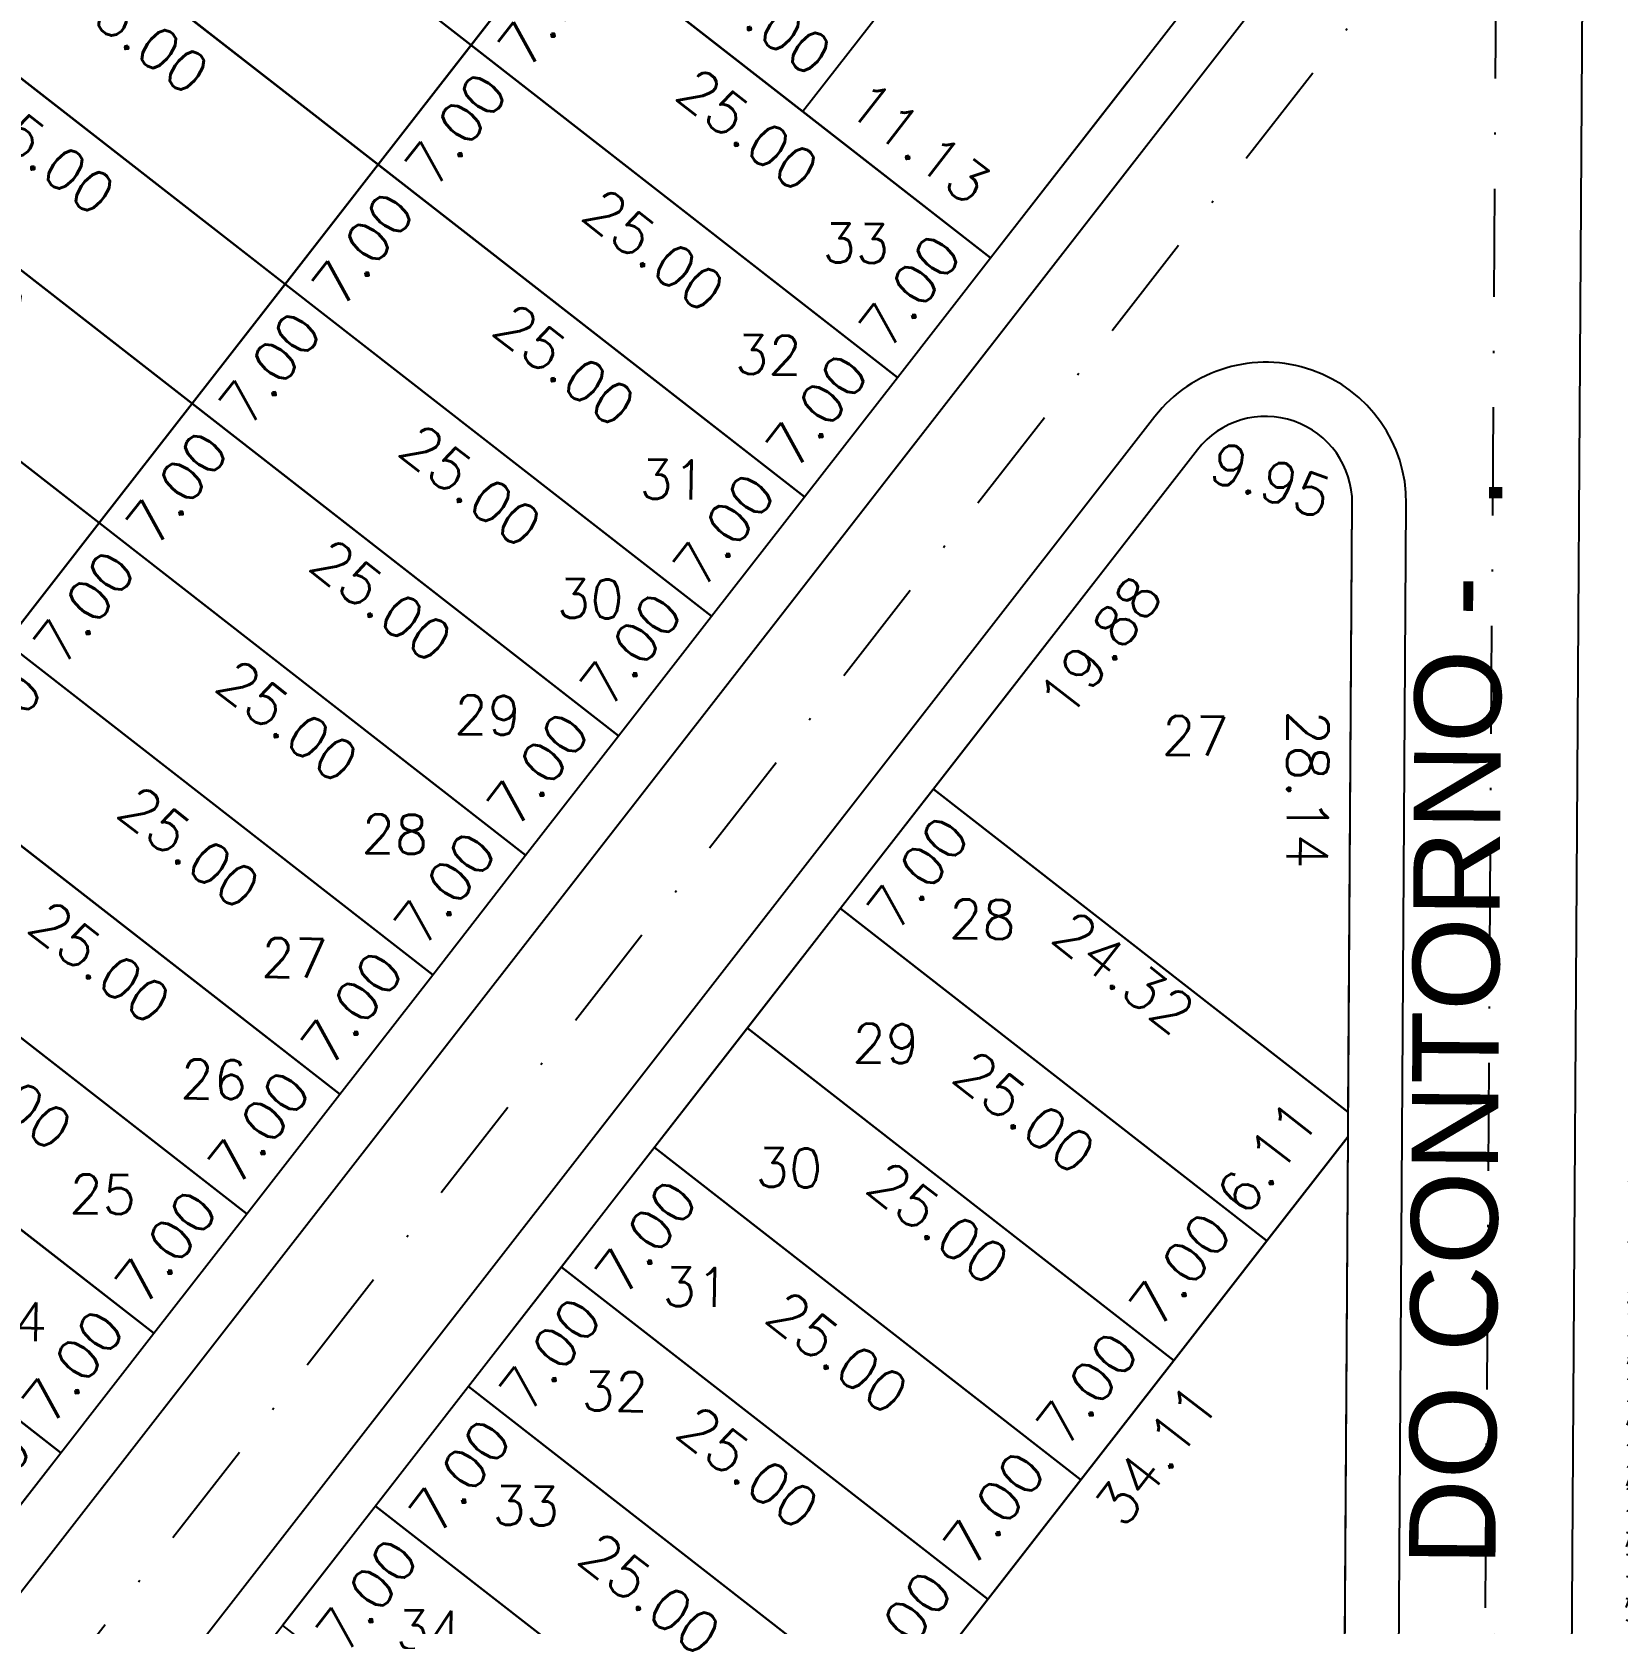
# Model space of a CAD drawing. Header units: millimetres. Extents: x -4430026 to 4783824, y 584 to 9593110.
# Drawn here: x 2861.1 to 2934.5, y 1023.1 to 1096.7 of the extents above; entities that cross this region are included whole.
import ezdxf
from ezdxf.enums import TextEntityAlignment as Align

# ---------------------------------------------------------------- set-up
doc = ezdxf.new("R2010")
doc.units = ezdxf.units.MM
doc.linetypes.add('CONTINUO', pattern=[0])
doc.linetypes.add('DASHDOT', pattern=[1, 0.5, -0.25, 0, -0.25])
for name, color, linetype in [('Calçada', 1, 'Continuous'), ('Cota', 8, 'Continuous'), ('EIXO DAS VIAS', 252, 'DASHDOT'), ('Lotes', 2, 'Continuous'), ('Nomes de Ruas', 3, 'Continuous'), ('Numero de lotes', 5, 'Continuous'), ('Área Verde Geral', 98, 'Continuous')]:
    doc.layers.add(name, color=color, linetype=linetype)
doc.styles.add('arcad1', font='romans.shx')
doc.styles.add('ARIAL', font='arial.ttf', dxfattribs={"height": 0.25})
doc.styles.add('ROMANS', font='romans.shx')
doc.dimstyles.new('BOLA100', dxfattribs={"dimscale": 0, "dimtxt": 1.9, "dimasz": 0.18, "dimexe": 0.18, "dimexo": 0.063, "dimgap": 0, "dimtad": 1, "dimzin": 4, "dimdsep": 46, "dimtxsty": 'ROMANS', "dimcen": 0.09, "dimse1": 1, "dimse2": 1, "dimsd1": 1, "dimsd2": 1, "dimclrt": 256, "dimaunit": 1, "dimadec": 4, "dimazin": 0, "dimtfac": 1.2, "dimtix": 1, "dimtmove": 2, "dimatfit": 3, "dimfxl": 1, "dimtvp": 2, "dimtolj": 1, "dimtzin": 4, "dimarcsym": 0})

# ---------------------------------------------------------------- blocks, each defined once
blk = doc.blocks.new('*D695')
at = {"layer": 'DEFPOINTS', "color": 0}
for p in [(2859.958, 1068.464), (2862.165, 1066.745), (2855.658, 1062.941)]:
    blk.add_point(p, dxfattribs=at)
at = {"layer": 'Cota', "insert": (2859.266, 1064.567), "char_height": 1.9, "attachment_point": 5, "rotation": 52.09358, "style": 'ROMANS'}
blk.add_mtext('\\A1;7.00', dxfattribs=at)
blk = doc.blocks.new('*D696')
at = {"layer": 'DEFPOINTS', "color": 0}
for p in [(2864.259, 1073.987), (2866.466, 1072.268), (2859.958, 1068.464)]:
    blk.add_point(p, dxfattribs=at)
at = {"layer": 'Cota', "insert": (2863.566, 1070.09), "char_height": 1.9, "attachment_point": 5, "rotation": 52.09358, "style": 'ROMANS'}
blk.add_mtext('\\A1;7.00', dxfattribs=at)
blk = doc.blocks.new('*D697')
at = {"layer": 'DEFPOINTS', "color": 0}
for p in [(2868.559, 1079.51), (2870.767, 1077.791), (2864.259, 1073.987)]:
    blk.add_point(p, dxfattribs=at)
at = {"layer": 'Cota', "insert": (2867.867, 1075.614), "char_height": 1.9, "attachment_point": 5, "rotation": 52.09358, "style": 'ROMANS'}
blk.add_mtext('\\A1;7.00', dxfattribs=at)
blk = doc.blocks.new('*D698')
at = {"layer": 'DEFPOINTS', "color": 0}
for p in [(2872.86, 1085.033), (2875.067, 1083.315), (2868.559, 1079.51)]:
    blk.add_point(p, dxfattribs=at)
at = {"layer": 'Cota', "insert": (2872.167, 1081.137), "char_height": 1.9, "attachment_point": 5, "rotation": 52.09358, "style": 'ROMANS'}
blk.add_mtext('\\A1;7.00', dxfattribs=at)
blk = doc.blocks.new('*D699')
at = {"layer": 'DEFPOINTS', "color": 0}
for p in [(2877.161, 1090.556), (2879.368, 1088.838), (2872.86, 1085.033)]:
    blk.add_point(p, dxfattribs=at)
at = {"layer": 'Cota', "insert": (2876.468, 1086.66), "char_height": 1.9, "attachment_point": 5, "rotation": 52.09358, "style": 'ROMANS'}
blk.add_mtext('\\A1;7.00', dxfattribs=at)
blk = doc.blocks.new('*D700')
at = {"layer": 'DEFPOINTS', "color": 0}
for p in [(2881.461, 1096.079), (2883.669, 1094.361), (2877.161, 1090.556)]:
    blk.add_point(p, dxfattribs=at)
at = {"layer": 'Cota', "insert": (2880.769, 1092.183), "char_height": 1.9, "attachment_point": 5, "rotation": 52.09358, "style": 'ROMANS'}
blk.add_mtext('\\A1;7.00', dxfattribs=at)
blk = doc.blocks.new('*D701')
at = {"layer": 'DEFPOINTS', "color": 0}
for p in [(2885.762, 1101.603), (2887.969, 1099.884), (2881.461, 1096.079)]:
    blk.add_point(p, dxfattribs=at)
at = {"layer": 'Cota', "insert": (2885.069, 1097.706), "char_height": 1.9, "attachment_point": 5, "rotation": 52.09358, "style": 'ROMANS'}
blk.add_mtext('\\A1;7.00', dxfattribs=at)
blk = doc.blocks.new('*D719')
at = {"layer": 'DEFPOINTS', "color": 0}
for p in [(2861.651, 1031.659), (2862.481, 1031.012), (2858.18, 1025.489)]:
    blk.add_point(p, dxfattribs=at)
at = {"layer": 'Cota', "insert": (2858.751, 1029.481), "char_height": 1.9, "attachment_point": 5, "rotation": 52.09358, "style": 'ROMANS'}
blk.add_mtext('\\A1;7.00', dxfattribs=at)
blk = doc.blocks.new('*D720')
at = {"layer": 'DEFPOINTS', "color": 0}
for p in [(2865.951, 1037.182), (2866.782, 1036.535), (2862.481, 1031.012)]:
    blk.add_point(p, dxfattribs=at)
at = {"layer": 'Cota', "insert": (2863.052, 1035.004), "char_height": 1.9, "attachment_point": 5, "rotation": 52.09358, "style": 'ROMANS'}
blk.add_mtext('\\A1;7.00', dxfattribs=at)
blk = doc.blocks.new('*D721')
at = {"layer": 'DEFPOINTS', "color": 0}
for p in [(2870.252, 1042.705), (2871.082, 1042.058), (2866.782, 1036.535)]:
    blk.add_point(p, dxfattribs=at)
at = {"layer": 'Cota', "insert": (2867.352, 1040.527), "char_height": 1.9, "attachment_point": 5, "rotation": 52.09358, "style": 'ROMANS'}
blk.add_mtext('\\A1;7.00', dxfattribs=at)
blk = doc.blocks.new('*D722')
at = {"layer": 'DEFPOINTS', "color": 0}
for p in [(2874.553, 1048.228), (2875.383, 1047.581), (2871.082, 1042.058)]:
    blk.add_point(p, dxfattribs=at)
at = {"layer": 'Cota', "insert": (2871.653, 1046.05), "char_height": 1.9, "attachment_point": 5, "rotation": 52.09358, "style": 'ROMANS'}
blk.add_mtext('\\A1;7.00', dxfattribs=at)
blk = doc.blocks.new('*D723')
at = {"layer": 'DEFPOINTS', "color": 0}
for p in [(2878.853, 1053.751), (2879.684, 1053.105), (2875.383, 1047.581)]:
    blk.add_point(p, dxfattribs=at)
at = {"layer": 'Cota', "insert": (2875.953, 1051.573), "char_height": 1.9, "attachment_point": 5, "rotation": 52.09358, "style": 'ROMANS'}
blk.add_mtext('\\A1;7.00', dxfattribs=at)
blk = doc.blocks.new('*D724')
at = {"layer": 'DEFPOINTS', "color": 0}
for p in [(2883.154, 1059.274), (2883.984, 1058.628), (2879.684, 1053.105)]:
    blk.add_point(p, dxfattribs=at)
at = {"layer": 'Cota', "insert": (2880.254, 1057.096), "char_height": 1.9, "attachment_point": 5, "rotation": 52.09358, "style": 'ROMANS'}
blk.add_mtext('\\A1;7.00', dxfattribs=at)
blk = doc.blocks.new('*D725')
at = {"layer": 'DEFPOINTS', "color": 0}
for p in [(2887.455, 1064.797), (2888.285, 1064.151), (2883.984, 1058.628)]:
    blk.add_point(p, dxfattribs=at)
at = {"layer": 'Cota', "insert": (2884.555, 1062.619), "char_height": 1.9, "attachment_point": 5, "rotation": 52.09358, "style": 'ROMANS'}
blk.add_mtext('\\A1;7.00', dxfattribs=at)
blk = doc.blocks.new('*D726')
at = {"layer": 'DEFPOINTS', "color": 0}
for p in [(2891.755, 1070.32), (2892.585, 1069.674), (2888.285, 1064.151)]:
    blk.add_point(p, dxfattribs=at)
at = {"layer": 'Cota', "insert": (2888.855, 1068.142), "char_height": 1.9, "attachment_point": 5, "rotation": 52.09358, "style": 'ROMANS'}
blk.add_mtext('\\A1;7.00', dxfattribs=at)
blk = doc.blocks.new('*D727')
at = {"layer": 'DEFPOINTS', "color": 0}
for p in [(2896.056, 1075.843), (2896.886, 1075.197), (2892.585, 1069.674)]:
    blk.add_point(p, dxfattribs=at)
at = {"layer": 'Cota', "insert": (2893.156, 1073.666), "char_height": 1.9, "attachment_point": 5, "rotation": 52.09358, "style": 'ROMANS'}
blk.add_mtext('\\A1;7.00', dxfattribs=at)
blk = doc.blocks.new('*D728')
at = {"layer": 'DEFPOINTS', "color": 0}
for p in [(2900.356, 1081.367), (2901.187, 1080.72), (2896.886, 1075.197)]:
    blk.add_point(p, dxfattribs=at)
at = {"layer": 'Cota', "insert": (2897.457, 1079.189), "char_height": 1.9, "attachment_point": 5, "rotation": 52.09358, "style": 'ROMANS'}
blk.add_mtext('\\A1;7.00', dxfattribs=at)
blk = doc.blocks.new('*D729')
at = {"layer": 'DEFPOINTS', "color": 0}
for p in [(2904.657, 1086.89), (2905.487, 1086.243), (2901.187, 1080.72)]:
    blk.add_point(p, dxfattribs=at)
at = {"layer": 'Cota', "insert": (2901.757, 1084.712), "char_height": 1.9, "attachment_point": 5, "rotation": 52.09358, "style": 'ROMANS'}
blk.add_mtext('\\A1;7.00', dxfattribs=at)
blk = doc.blocks.new('*D4740')
at = {"layer": 'DEFPOINTS', "color": 0}
for p in [(2885.762, 1101.603), (2905.487, 1086.243), (2903.539, 1083.741)]:
    blk.add_point(p, dxfattribs=at)
at = {"layer": 'Cota', "insert": (2894.26, 1092.171), "char_height": 1.9, "attachment_point": 5, "rotation": 322.09358, "style": 'ROMANS'}
blk.add_mtext('\\A1;25.00', dxfattribs=at)
blk = doc.blocks.new('*D4747')
at = {"layer": 'DEFPOINTS', "color": 0}
for p in [(2861.736, 1111.439), (2881.461, 1096.079), (2879.474, 1093.527)]:
    blk.add_point(p, dxfattribs=at)
at = {"layer": 'Cota', "insert": (2870.195, 1101.956), "char_height": 1.9, "attachment_point": 5, "rotation": 322.09358, "style": 'ROMANS'}
blk.add_mtext('\\A1;25.00', dxfattribs=at)
blk = doc.blocks.new('*D4748')
at = {"layer": 'DEFPOINTS', "color": 0}
for p in [(2881.461, 1096.079), (2901.187, 1080.72), (2899.199, 1078.167)]:
    blk.add_point(p, dxfattribs=at)
at = {"layer": 'Cota', "insert": (2889.92, 1086.597), "char_height": 1.9, "attachment_point": 5, "rotation": 322.09358, "style": 'ROMANS'}
blk.add_mtext('\\A1;25.00', dxfattribs=at)
blk = doc.blocks.new('*D4755')
at = {"layer": 'DEFPOINTS', "color": 0}
for p in [(2857.435, 1105.916), (2877.161, 1090.556), (2875.34, 1088.218)]:
    blk.add_point(p, dxfattribs=at)
at = {"layer": 'Cota', "insert": (2866.061, 1096.647), "char_height": 1.9, "attachment_point": 5, "rotation": 322.09358, "style": 'ROMANS'}
blk.add_mtext('\\A1;25.00', dxfattribs=at)
blk = doc.blocks.new('*D4756')
at = {"layer": 'DEFPOINTS', "color": 0}
for p in [(2877.161, 1090.556), (2896.886, 1075.197), (2895.065, 1072.859)]:
    blk.add_point(p, dxfattribs=at)
at = {"layer": 'Cota', "insert": (2885.786, 1081.288), "char_height": 1.9, "attachment_point": 5, "rotation": 322.09358, "style": 'ROMANS'}
blk.add_mtext('\\A1;25.00', dxfattribs=at)
blk = doc.blocks.new('*D4763')
at = {"layer": 'DEFPOINTS', "color": 0}
for p in [(2853.135, 1100.393), (2872.86, 1085.033), (2871, 1082.644)]:
    blk.add_point(p, dxfattribs=at)
at = {"layer": 'Cota', "insert": (2861.721, 1091.073), "char_height": 1.9, "attachment_point": 5, "rotation": 322.09358, "style": 'ROMANS'}
blk.add_mtext('\\A1;25.00', dxfattribs=at)
blk = doc.blocks.new('*D4764')
at = {"layer": 'DEFPOINTS', "color": 0}
for p in [(2872.86, 1085.033), (2892.585, 1069.674), (2890.725, 1067.285)]:
    blk.add_point(p, dxfattribs=at)
at = {"layer": 'Cota', "insert": (2881.446, 1075.714), "char_height": 1.9, "attachment_point": 5, "rotation": 322.09358, "style": 'ROMANS'}
blk.add_mtext('\\A1;25.00', dxfattribs=at)
blk = doc.blocks.new('*D4771')
at = {"layer": 'DEFPOINTS', "color": 0}
for p in [(2848.834, 1094.869), (2868.559, 1079.51), (2866.866, 1077.336)]:
    blk.add_point(p, dxfattribs=at)
at = {"layer": 'Cota', "insert": (2857.587, 1085.765), "char_height": 1.9, "attachment_point": 5, "rotation": 322.09358, "style": 'ROMANS'}
blk.add_mtext('\\A1;25.00', dxfattribs=at)
blk = doc.blocks.new('*D4772')
at = {"layer": 'DEFPOINTS', "color": 0}
for p in [(2868.559, 1079.51), (2888.285, 1064.151), (2886.591, 1061.976)]:
    blk.add_point(p, dxfattribs=at)
at = {"layer": 'Cota', "insert": (2877.312, 1070.405), "char_height": 1.9, "attachment_point": 5, "rotation": 322.09358, "style": 'ROMANS'}
blk.add_mtext('\\A1;25.00', dxfattribs=at)
blk = doc.blocks.new('*D4779')
at = {"layer": 'DEFPOINTS', "color": 0}
for p in [(2844.533, 1089.346), (2864.259, 1073.987), (2862.526, 1071.761)]:
    blk.add_point(p, dxfattribs=at)
at = {"layer": 'Cota', "insert": (2853.247, 1080.191), "char_height": 1.9, "attachment_point": 5, "rotation": 322.09358, "style": 'ROMANS'}
blk.add_mtext('\\A1;25.00', dxfattribs=at)
blk = doc.blocks.new('*D4780')
at = {"layer": 'DEFPOINTS', "color": 0}
for p in [(2864.259, 1073.987), (2883.984, 1058.628), (2882.251, 1056.402)]:
    blk.add_point(p, dxfattribs=at)
at = {"layer": 'Cota', "insert": (2872.972, 1064.831), "char_height": 1.9, "attachment_point": 5, "rotation": 322.09358, "style": 'ROMANS'}
blk.add_mtext('\\A1;25.00', dxfattribs=at)
blk = doc.blocks.new('*D4788')
at = {"layer": 'DEFPOINTS', "color": 0}
for p in [(2859.958, 1068.464), (2879.684, 1053.105), (2877.704, 1050.563)]:
    blk.add_point(p, dxfattribs=at)
at = {"layer": 'Cota', "insert": (2868.425, 1058.992), "char_height": 1.9, "attachment_point": 5, "rotation": 322.09358, "style": 'ROMANS'}
blk.add_mtext('\\A1;25.00', dxfattribs=at)
blk = doc.blocks.new('*D4789')
at = {"layer": 'DEFPOINTS', "color": 0}
for p in [(2888.189, 1042.867), (2909.666, 1029.758), (2907.687, 1027.216)]:
    blk.add_point(p, dxfattribs=at)
at = {"layer": 'Cota', "insert": (2898.408, 1035.646), "char_height": 1.9, "attachment_point": 5, "rotation": 322.09358, "style": 'ROMANS'}
blk.add_mtext('\\A1;25.00', dxfattribs=at)
blk = doc.blocks.new('*D4797')
at = {"layer": 'DEFPOINTS', "color": 0}
for p in [(2855.658, 1062.941), (2875.383, 1047.581), (2873.571, 1045.254)]:
    blk.add_point(p, dxfattribs=at)
at = {"layer": 'Cota', "insert": (2864.292, 1053.683), "char_height": 1.9, "attachment_point": 5, "rotation": 322.09358, "style": 'ROMANS'}
blk.add_mtext('\\A1;25.00', dxfattribs=at)
blk = doc.blocks.new('*D4798')
at = {"layer": 'DEFPOINTS', "color": 0}
for p in [(2885.64, 1039.595), (2905.366, 1024.235), (2903.553, 1021.908)]:
    blk.add_point(p, dxfattribs=at)
at = {"layer": 'Cota', "insert": (2894.274, 1030.337), "char_height": 1.9, "attachment_point": 5, "rotation": 322.09358, "style": 'ROMANS'}
blk.add_mtext('\\A1;25.00', dxfattribs=at)
blk = doc.blocks.new('*D4806')
at = {"layer": 'DEFPOINTS', "color": 0}
for p in [(2851.357, 1057.418), (2871.082, 1042.058), (2869.024, 1039.415)]:
    blk.add_point(p, dxfattribs=at)
at = {"layer": 'Cota', "insert": (2859.745, 1047.844), "char_height": 1.9, "attachment_point": 5, "rotation": 322.09358, "style": 'ROMANS'}
blk.add_mtext('\\A1;25.00', dxfattribs=at)
blk = doc.blocks.new('*D4807')
at = {"layer": 'DEFPOINTS', "color": 0}
for p in [(2881.34, 1034.072), (2901.065, 1018.712), (2899.006, 1016.068)]:
    blk.add_point(p, dxfattribs=at)
at = {"layer": 'Cota', "insert": (2889.727, 1024.498), "char_height": 1.9, "attachment_point": 5, "rotation": 322.09358, "style": 'ROMANS'}
blk.add_mtext('\\A1;25.00', dxfattribs=at)
blk = doc.blocks.new('*D4815')
at = {"layer": 'DEFPOINTS', "color": 0}
for p in [(2847.056, 1051.895), (2866.782, 1036.535), (2864.683, 1033.841)]:
    blk.add_point(p, dxfattribs=at)
at = {"layer": 'Cota', "insert": (2855.404, 1042.27), "char_height": 1.9, "attachment_point": 5, "rotation": 322.09358, "style": 'ROMANS'}
blk.add_mtext('\\A1;25.00', dxfattribs=at)
blk = doc.blocks.new('*D4816')
at = {"layer": 'DEFPOINTS', "color": 0}
for p in [(2877.039, 1028.548), (2896.764, 1013.189), (2894.666, 1010.494)]:
    blk.add_point(p, dxfattribs=at)
at = {"layer": 'Cota', "insert": (2885.387, 1018.924), "char_height": 1.9, "attachment_point": 5, "rotation": 322.09358, "style": 'ROMANS'}
blk.add_mtext('\\A1;25.00', dxfattribs=at)
blk = doc.blocks.new('*D4824')
at = {"layer": 'DEFPOINTS', "color": 0}
for p in [(2842.756, 1046.371), (2862.481, 1031.012), (2860.343, 1028.267)]:
    blk.add_point(p, dxfattribs=at)
at = {"layer": 'Cota', "insert": (2851.064, 1036.696), "char_height": 1.9, "attachment_point": 5, "rotation": 322.09358, "style": 'ROMANS'}
blk.add_mtext('\\A1;25.00', dxfattribs=at)
blk = doc.blocks.new('*D5044')
at = {"layer": 'DEFPOINTS', "color": 0}
for p in [(2877.039, 1028.548), (2879.543, 1026.598), (2872.738, 1023.025)]:
    blk.add_point(p, dxfattribs=at)
at = {"layer": 'Cota', "insert": (2876.644, 1024.42), "char_height": 1.9, "attachment_point": 5, "rotation": 52.09358, "style": 'ROMANS'}
blk.add_mtext('\\A1;7.00', dxfattribs=at)
blk = doc.blocks.new('*D5045')
at = {"layer": 'DEFPOINTS', "color": 0}
for p in [(2881.34, 1034.072), (2883.844, 1032.121), (2877.039, 1028.548)]:
    blk.add_point(p, dxfattribs=at)
at = {"layer": 'Cota', "insert": (2880.944, 1029.943), "char_height": 1.9, "attachment_point": 5, "rotation": 52.09358, "style": 'ROMANS'}
blk.add_mtext('\\A1;7.00', dxfattribs=at)
blk = doc.blocks.new('*D5046')
at = {"layer": 'DEFPOINTS', "color": 0}
for p in [(2889.941, 1045.118), (2885.64, 1039.595), (2888.145, 1037.644)]:
    blk.add_point(p, dxfattribs=at)
at = {"layer": 'Cota', "insert": (2889.545, 1040.99), "char_height": 1.9, "attachment_point": 5, "rotation": 52.09358, "style": 'ROMANS'}
blk.add_mtext('\\A1;7.00', dxfattribs=at)
blk = doc.blocks.new('*D5047')
at = {"layer": 'DEFPOINTS', "color": 0}
for p in [(2889.941, 1045.118), (2892.445, 1043.168), (2885.64, 1039.595)]:
    blk.add_point(p, dxfattribs=at)
at = {"layer": 'Cota', "insert": (2889.545, 1040.99), "char_height": 1.9, "attachment_point": 5, "rotation": 52.09358, "style": 'ROMANS'}
blk.add_mtext('\\A1;7.00', dxfattribs=at)
blk = doc.blocks.new('*D7082')
at = {"layer": 'DEFPOINTS', "color": 0}
for p in [(2891.285, 1097.302, 51.854), (2897.681, 1094.122), (2896.808, 1093.001, 51.854)]:
    blk.add_point(p, dxfattribs=at)
at = {"layer": 'Cota', "insert": (2895.503, 1097.022), "char_height": 1.9, "attachment_point": 5, "rotation": 322.09358, "style": 'ROMANS'}
blk.add_mtext('\\A1;7.00', dxfattribs=at)
blk = doc.blocks.new('*D7083')
at = {"layer": 'DEFPOINTS', "color": 0}
for p in [(2896.083, 1092.785, 51.854), (2905.988, 1087.395), (2904.863, 1085.949, 51.854)]:
    blk.add_point(p, dxfattribs=at)
at = {"layer": 'Cota', "insert": (2902.182, 1091.562), "char_height": 1.9, "attachment_point": 5, "rotation": 322.09358, "style": 'ROMANS'}
blk.add_mtext('\\A1;11.13', dxfattribs=at)
blk = doc.blocks.new('*D7089')
at = {"layer": 'DEFPOINTS', "color": 0}
for p in [(2885.64, 1039.595, 51.854), (2888.022, 1037.74), (2881.34, 1034.072, 51.854)]:
    blk.add_point(p, dxfattribs=at)
at = {"layer": 'Cota', "insert": (2885.122, 1035.562), "char_height": 1.9, "attachment_point": 5, "rotation": 52.09358, "style": 'ROMANS'}
blk.add_mtext('\\A1;7.00', dxfattribs=at)
blk = doc.blocks.new('*D7092')
at = {"layer": 'DEFPOINTS', "color": 0}
for p in [(2902.843, 1061.687), (2905.024, 1059.989), (2898.542, 1056.164)]:
    blk.add_point(p, dxfattribs=at)
at = {"layer": 'Cota', "insert": (2902.124, 1057.811), "char_height": 1.9, "attachment_point": 5, "rotation": 52.09358, "style": 'ROMANS'}
blk.add_mtext('\\A1;7.00', dxfattribs=at)
blk = doc.blocks.new('*D7093')
at = {"layer": 'DEFPOINTS', "color": 0}
for p in [(2915.056, 1077.372), (2917.406, 1075.543), (2902.843, 1061.687)]:
    blk.add_point(p, dxfattribs=at)
at = {"layer": 'Cota', "insert": (2910.55, 1068.283), "char_height": 1.9, "attachment_point": 5, "rotation": 52.09358, "style": 'ROMANS'}
blk.add_mtext('\\A1;19.88', dxfattribs=at)
blk = doc.blocks.new('*D7097')
at = {"layer": 'DEFPOINTS', "color": 0}
for p in [(2922.021, 1045.625), (2924.374, 1043.793), (2901.065, 1018.712)]:
    blk.add_point(p, dxfattribs=at)
at = {"layer": 'Cota', "insert": (2913.146, 1030.92), "char_height": 1.9, "attachment_point": 5, "rotation": 52.09358, "style": 'ROMANS'}
blk.add_mtext('\\A1;34.11', dxfattribs=at)
blk = doc.blocks.new('*D7098')
at = {"layer": 'DEFPOINTS', "color": 0}
for p in [(2894.241, 1050.641), (2913.967, 1035.281), (2912.351, 1033.206)]:
    blk.add_point(p, dxfattribs=at)
at = {"layer": 'Cota', "insert": (2903.072, 1041.635), "char_height": 1.9, "attachment_point": 5, "rotation": 322.09358, "style": 'ROMANS'}
blk.add_mtext('\\A1;25.00', dxfattribs=at)
blk = doc.blocks.new('*D7099')
at = {"layer": 'DEFPOINTS', "color": 0}
for p in [(2898.542, 1056.164), (2918.267, 1040.805), (2916.337, 1038.325)]:
    blk.add_point(p, dxfattribs=at)
at = {"layer": 'Cota', "insert": (2907.058, 1046.755), "char_height": 1.9, "attachment_point": 5, "rotation": 322.09358, "style": 'ROMANS'}
blk.add_mtext('\\A1;25.00', dxfattribs=at)
blk = doc.blocks.new('*D7100')
at = {"layer": 'DEFPOINTS', "color": 0}
for p in [(2902.843, 1061.687), (2922.028, 1046.748), (2920.658, 1044.988)]:
    blk.add_point(p, dxfattribs=at)
at = {"layer": 'Cota', "insert": (2911.649, 1053.207), "char_height": 1.9, "attachment_point": 5, "rotation": 322.09358, "style": 'ROMANS'}
blk.add_mtext('\\A1;24.32', dxfattribs=at)
blk = doc.blocks.new('*D7230')
at = {"layer": 'DEFPOINTS', "color": 0}
for p in [(2904.255, 1025.1), (2905.366, 1024.235), (2901.065, 1018.712)]:
    blk.add_point(p, dxfattribs=at)
at = {"layer": 'Cota', "insert": (2901.355, 1022.922), "char_height": 1.9, "attachment_point": 5, "rotation": 52.09358, "style": 'ROMANS'}
blk.add_mtext('\\A1;7.00', dxfattribs=at)
blk = doc.blocks.new('*D7231')
at = {"layer": 'DEFPOINTS', "color": 0}
for p in [(2908.555, 1030.623), (2909.666, 1029.758, 51.854), (2905.366, 1024.235)]:
    blk.add_point(p, dxfattribs=at)
at = {"layer": 'Cota', "insert": (2905.655, 1028.446), "char_height": 1.9, "attachment_point": 5, "rotation": 52.09358, "style": 'ROMANS'}
blk.add_mtext('\\A1;7.00', dxfattribs=at)
blk = doc.blocks.new('*D7232')
at = {"layer": 'DEFPOINTS', "color": 0}
for p in [(2912.856, 1036.147), (2913.967, 1035.281, 51.854), (2909.666, 1029.758, 51.854)]:
    blk.add_point(p, dxfattribs=at)
at = {"layer": 'Cota', "insert": (2909.956, 1033.969), "char_height": 1.9, "attachment_point": 5, "rotation": 52.09358, "style": 'ROMANS'}
blk.add_mtext('\\A1;7.00', dxfattribs=at)
blk = doc.blocks.new('*D7233')
at = {"layer": 'DEFPOINTS', "color": 0}
for p in [(2917.156, 1041.67), (2918.267, 1040.805, 51.854), (2913.967, 1035.281, 51.854)]:
    blk.add_point(p, dxfattribs=at)
at = {"layer": 'Cota', "insert": (2914.257, 1039.492), "char_height": 1.9, "attachment_point": 5, "rotation": 52.09358, "style": 'ROMANS'}
blk.add_mtext('\\A1;7.00', dxfattribs=at)
blk = doc.blocks.new('*D7234')
at = {"layer": 'DEFPOINTS', "color": 0}
for p in [(2920.91, 1046.49), (2922.021, 1045.625, 51.854), (2918.267, 1040.805, 51.854)]:
    blk.add_point(p, dxfattribs=at)
at = {"layer": 'Cota', "insert": (2918.284, 1044.664), "char_height": 1.9, "attachment_point": 5, "rotation": 52.09358, "style": 'ROMANS'}
blk.add_mtext('\\A1;6.11', dxfattribs=at)

msp = doc.modelspace()

# ---------------------------------------------------------------- hatches: boundary and pattern name
at = {"layer": 'Área Verde Geral'}
h = msp.add_hatch(dxfattribs=at)
h.set_pattern_fill('ANSI37', color=256, scale=0.3, angle=24.82082, style=0)
h.set_pattern_definition([(69.82082076, (-350710.31295, -9590084.73025), (-0.894034063135, 0.32857167248), []), (159.82082076, (-350710.31295, -9590084.73025), (-0.32857167248, -0.894034063135), [])])
edge = h.paths.add_edge_path()
edge.add_line((2864.679, 1411.854), (2865.137, 1499.257))
edge.add_arc((2869.137, 1499.236), 4, 90.52059, 179.70524, ccw=False)
edge.add_line((2869.1, 1503.236), (2875.158, 1503.291))
edge.add_line((2875.158, 1503.291), (2875.018, 1476.607))
edge.add_line((2875.018, 1476.607), (2874.753, 1425.94))
edge.add_line((2874.753, 1425.94), (2926.573, 1426.823))
edge.add_line((2926.573, 1426.823), (2927.447, 1422.337))
edge.add_line((2927.447, 1422.337), (2930.24, 1407.999))
edge.add_line((2930.24, 1407.999), (2934.953, 1383.807))
edge.add_line((2934.953, 1383.807), (2998.297, 1310.367))
edge.add_line((2998.297, 1310.367), (2967.18, 1181.595))
edge.add_line((2967.18, 1181.595), (2959.416, 1057.309))
edge.add_line((2959.416, 1057.309), (3004.738, 987.746))
edge.add_line((3004.738, 987.746), (2953.953, 900.665))
edge.add_line((2953.953, 900.665), (2945.808, 886.698))
edge.add_line((2945.808, 886.698), (2969.487, 819.268))
edge.add_line((2969.487, 819.268), (2978.029, 794.942))
edge.add_line((2978.029, 794.942), (2974.469, 794.007))
edge.add_line((2974.469, 794.007), (2950.754, 787.78))
edge.add_arc((2849.905, 828.561), 108.782, 337.98275, 353.50094)
edge.add_arc((2849.905, 828.561), 108.782, 353.50094, 375.8481)
edge.add_line((2954.552, 858.268), (2945.017, 885.341))
edge.add_arc((3301.084, 973.15), 366.735, 181.54845, 193.85322, ccw=False)
edge.add_line((2934.483, 963.24), (2936.948, 1340.483))
edge.add_arc((2912.948, 1340.64), 24, 359.62563, 412.09358)
edge.add_line((2927.693, 1359.576), (2867.186, 1406.691))
edge.add_arc((2871.179, 1411.82), 6.5, 179.70034, 232.09358, ccw=False)

# ---------------------------------------------------------------- linework, layer by layer
at = {"layer": 'Calçada', "lineweight": -3}
for p, q in [((2931.983, 963.214), (2934.448, 1340.5)), ((2771.376, 909.94), (2923.434, 1105.222)), ((2771.376, 909.94), (2913.901, 1092.979)), ((2913.084, 1078.909), (2777.688, 905.025)), ((2924.262, 1005.932), (2924.712, 1074.873)), ((2904.264, 1067.582), (2777.688, 905.025))]:
    msp.add_line(p, q, dxfattribs=at)
msp.add_arc((2918.212, 1074.915), 6.5, 359.62563, 142.09358, dxfattribs=at)
at = {"layer": 'EIXO DAS VIAS', "ltscale": 10}
for p, q in [((2927.983, 963.24), (2930.448, 1340.526)), ((2768.388, 899.593, 103.708), (2928.914, 1105.749, 103.708))]:
    msp.add_line(p, q, dxfattribs=at)
at = {"layer": 'Lotes', "lineweight": -3}
for p, q in [((2904.193, 1125.273), (2751.214, 928.808)), ((2905.487, 1086.243), (2866.036, 1116.962)), ((2901.187, 1080.72), (2861.736, 1111.439)), ((2896.886, 1075.197), (2857.435, 1105.916)), ((2892.585, 1069.674), (2853.135, 1100.393)), ((2888.285, 1064.151), (2848.834, 1094.869)), ((2883.984, 1058.628), (2844.533, 1089.346)), ((2879.684, 1053.105), (2840.233, 1083.823)), ((2875.383, 1047.581), (2835.932, 1078.3)), ((2921.762, 1005.948), (2922.212, 1074.889)), ((2871.082, 1042.058), (2831.632, 1072.777)), ((2866.782, 1036.535), (2827.331, 1067.254)), ((2862.481, 1031.012), (2823.03, 1061.731))]:
    msp.add_line(p, q, dxfattribs=at)
at = {"layer": 'Lotes'}
for p, q in [((2915.239, 1116.672), (2896.808, 1093.001)), ((2915.239, 1116.672), (2896.808, 1093.001)), ((2905.487, 1086.243), (2921.461, 1106.758)), ((2905.487, 1086.243), (2921.461, 1106.758)), ((2885.762, 1101.603), (2881.461, 1096.079)), ((2905.487, 1086.243), (2885.762, 1101.603)), ((2891.285, 1097.302), (2905.487, 1086.243)), ((2881.461, 1096.079), (2877.161, 1090.556)), ((2901.187, 1080.72), (2881.461, 1096.079)), ((2881.461, 1096.079), (2901.187, 1080.72)), ((2896.808, 1093.001), (2905.487, 1086.243)), ((2877.161, 1090.556), (2872.86, 1085.033)), ((2896.886, 1075.197), (2877.161, 1090.556)), ((2877.161, 1090.556), (2896.886, 1075.197)), ((2901.187, 1080.72), (2905.487, 1086.243)), ((2872.86, 1085.033), (2892.585, 1069.674)), ((2896.886, 1075.197), (2901.187, 1080.72)), ((2915.056, 1077.373), (2888.189, 1042.867)), ((2915.056, 1077.372), (2902.843, 1061.687)), ((2915.056, 1077.372), (2902.843, 1061.687)), ((2892.585, 1069.674), (2896.886, 1075.197)), ((2921.762, 1005.948), (2922.212, 1074.889)), ((2922.028, 1046.748), (2922.212, 1074.889)), ((2922.028, 1046.748), (2922.212, 1074.889)), ((2902.843, 1061.687), (2898.542, 1056.164)), ((2902.843, 1061.687), (2898.542, 1056.164)), ((2922.028, 1046.748), (2902.843, 1061.687)), ((2902.843, 1061.687), (2922.028, 1046.748)), ((2922.028, 1046.748), (2902.843, 1061.687)), ((2902.843, 1061.687), (2922.028, 1046.748)), ((2902.843, 1061.687), (2922.028, 1046.748)), ((2898.542, 1056.164), (2894.241, 1050.641)), ((2898.542, 1056.164), (2894.241, 1050.641)), ((2898.542, 1056.164), (2918.267, 1040.805)), ((2918.267, 1040.805), (2898.542, 1056.164)), ((2898.542, 1056.164), (2918.267, 1040.805)), ((2918.267, 1040.805), (2898.542, 1056.164)), ((2898.542, 1056.164), (2918.267, 1040.805)), ((2894.241, 1050.641), (2889.941, 1045.118)), ((2894.241, 1050.641), (2889.941, 1045.118)), ((2894.241, 1050.641), (2913.967, 1035.281)), ((2913.967, 1035.281), (2894.241, 1050.641)), ((2894.241, 1050.641), (2913.967, 1035.281)), ((2913.967, 1035.281), (2894.241, 1050.641)), ((2894.241, 1050.641), (2913.967, 1035.281)), ((2922.021, 1045.625), (2922.028, 1046.748)), ((2922.021, 1045.625), (2922.028, 1046.748)), ((2922.021, 1045.625), (2879.562, 991.097)), ((2922.021, 1045.625), (2901.065, 1018.712)), ((2922.021, 1045.625), (2901.065, 1018.712)), ((2918.267, 1040.805), (2922.021, 1045.625)), ((2918.267, 1040.805), (2922.021, 1045.625)), ((2921.762, 1005.948), (2922.021, 1045.625)), ((2921.762, 1005.948), (2922.021, 1045.625)), ((2889.941, 1045.118), (2909.666, 1029.758)), ((2889.941, 1045.118), (2909.666, 1029.758)), ((2889.941, 1045.118), (2909.666, 1029.758)), ((2888.189, 1042.867), (2887.384, 1041.834)), ((2887.384, 1041.834), (2868.438, 1017.502)), ((2913.967, 1035.281), (2918.267, 1040.805)), ((2913.967, 1035.281), (2918.267, 1040.805)), ((2885.64, 1039.595), (2905.366, 1024.235)), ((2909.666, 1029.758), (2913.967, 1035.281)), ((2909.666, 1029.758), (2913.967, 1035.281)), ((2881.34, 1034.072), (2901.065, 1018.712)), ((2877.039, 1028.548), (2896.764, 1013.189))]:
    msp.add_line(p, q, dxfattribs=at)
at = {"layer": 'Lotes', "linetype": 'CONTINUO', "lineweight": -3}
for p, q in [((2881.461, 1096.079), (2861.736, 1111.439)), ((2877.161, 1090.556), (2857.435, 1105.916)), ((2857.435, 1105.916), (2877.161, 1090.556)), ((2885.762, 1101.603), (2881.461, 1096.079)), ((2905.487, 1086.243), (2885.762, 1101.603)), ((2872.86, 1085.033), (2853.135, 1100.393)), ((2853.135, 1100.393), (2872.86, 1085.033)), ((2891.285, 1097.302), (2896.808, 1093.001)), ((2877.161, 1090.556), (2881.461, 1096.079)), ((2881.461, 1096.079), (2877.161, 1090.556)), ((2881.461, 1096.079), (2901.187, 1080.72)), ((2901.187, 1080.72), (2881.461, 1096.079)), ((2868.559, 1079.51), (2848.834, 1094.869)), ((2848.834, 1094.869), (2868.559, 1079.51)), ((2905.487, 1086.243), (2911.823, 1094.381)), ((2896.808, 1093.001), (2905.487, 1086.243)), ((2872.86, 1085.033), (2877.161, 1090.556)), ((2877.161, 1090.556), (2872.86, 1085.033)), ((2877.161, 1090.556), (2896.886, 1075.197)), ((2896.886, 1075.197), (2877.161, 1090.556)), ((2864.259, 1073.987), (2844.533, 1089.346)), ((2844.533, 1089.346), (2864.259, 1073.987)), ((2901.187, 1080.72), (2905.487, 1086.243)), ((2868.559, 1079.51), (2872.86, 1085.033)), ((2872.86, 1085.033), (2868.559, 1079.51)), ((2872.86, 1085.033), (2892.585, 1069.674)), ((2892.585, 1069.674), (2872.86, 1085.033)), ((2896.886, 1075.197), (2901.187, 1080.72)), ((2864.259, 1073.987), (2868.559, 1079.51)), ((2868.559, 1079.51), (2864.259, 1073.987)), ((2868.559, 1079.51), (2888.285, 1064.151)), ((2888.285, 1064.151), (2868.559, 1079.51)), ((2915.056, 1077.373), (2888.189, 1042.867)), ((2892.585, 1069.674), (2896.886, 1075.197)), ((2859.958, 1068.464), (2864.259, 1073.987)), ((2864.259, 1073.987), (2859.958, 1068.464)), ((2864.259, 1073.987), (2883.984, 1058.628)), ((2883.984, 1058.628), (2864.259, 1073.987)), ((2888.285, 1064.151), (2892.585, 1069.674)), ((2859.958, 1068.464), (2879.684, 1053.105)), ((2879.684, 1053.105), (2859.958, 1068.464)), ((2883.984, 1058.628), (2888.285, 1064.151)), ((2855.658, 1062.941), (2875.383, 1047.581)), ((2875.383, 1047.581), (2855.658, 1062.941)), ((2902.843, 1061.687), (2922.028, 1046.748)), ((2879.684, 1053.105), (2883.984, 1058.628)), ((2851.357, 1057.418), (2871.082, 1042.058)), ((2871.082, 1042.058), (2851.357, 1057.418)), ((2898.542, 1056.164), (2918.267, 1040.805)), ((2875.383, 1047.581), (2879.684, 1053.105)), ((2847.056, 1051.895), (2866.782, 1036.535)), ((2866.782, 1036.535), (2847.056, 1051.895)), ((2894.241, 1050.641), (2913.967, 1035.281)), ((2871.082, 1042.058), (2875.383, 1047.581)), ((2842.756, 1046.371), (2862.481, 1031.012)), ((2862.481, 1031.012), (2842.756, 1046.371)), ((2922.021, 1045.625), (2879.562, 991.097)), ((2889.941, 1045.118), (2909.666, 1029.758)), ((2888.189, 1042.867), (2887.384, 1041.834)), ((2866.782, 1036.535), (2871.082, 1042.058)), ((2887.384, 1041.834), (2868.438, 1017.502)), ((2885.64, 1039.595), (2905.366, 1024.235)), ((2862.481, 1031.012), (2866.782, 1036.535)), ((2881.34, 1034.072), (2901.065, 1018.712)), ((2858.18, 1025.489), (2862.481, 1031.012)), ((2877.039, 1028.548), (2896.764, 1013.189))]:
    msp.add_line(p, q, dxfattribs=at)
at = {"layer": 'Lotes'}
for points in [[(2866.036, 1116.962), (2861.736, 1111.439), (2881.461, 1096.079), (2885.762, 1101.603)], [(2861.736, 1111.439), (2857.435, 1105.916), (2877.161, 1090.556), (2881.461, 1096.079)], [(2857.435, 1105.916), (2853.135, 1100.393), (2872.86, 1085.033), (2877.161, 1090.556)], [(2853.135, 1100.393), (2848.834, 1094.869), (2868.559, 1079.51), (2872.86, 1085.033)], [(2848.834, 1094.869), (2844.533, 1089.346), (2864.259, 1073.987), (2868.559, 1079.51)], [(2844.533, 1089.346), (2840.233, 1083.823), (2859.958, 1068.464), (2864.259, 1073.987)], [(2872.86, 1085.033), (2868.559, 1079.51), (2888.285, 1064.151), (2892.585, 1069.674)], [(2868.559, 1079.51), (2864.259, 1073.987), (2883.984, 1058.628), (2888.285, 1064.151)], [(2864.259, 1073.987), (2859.958, 1068.464), (2879.684, 1053.105), (2883.984, 1058.628)], [(2859.958, 1068.464), (2855.658, 1062.941), (2875.383, 1047.581), (2879.684, 1053.105)], [(2855.658, 1062.941), (2851.357, 1057.418), (2871.082, 1042.058), (2875.383, 1047.581)], [(2902.843, 1061.687), (2898.542, 1056.164), (2918.267, 1040.805), (2922.021, 1045.625), (2922.028, 1046.748)], [(2851.357, 1057.418), (2847.056, 1051.895), (2866.782, 1036.535), (2871.082, 1042.058)], [(2898.542, 1056.164), (2894.241, 1050.641), (2913.967, 1035.281), (2918.267, 1040.805)], [(2847.056, 1051.895), (2842.756, 1046.371), (2862.481, 1031.012), (2866.782, 1036.535)], [(2894.241, 1050.641), (2889.941, 1045.118), (2909.666, 1029.758), (2913.967, 1035.281)], [(2842.756, 1046.371), (2838.455, 1040.848), (2858.18, 1025.489), (2862.481, 1031.012)], [(2889.941, 1045.118), (2888.189, 1042.867), (2887.384, 1041.834), (2885.64, 1039.595), (2905.366, 1024.235), (2909.666, 1029.758)], [(2885.64, 1039.595), (2881.34, 1034.072), (2901.065, 1018.712), (2905.366, 1024.235)], [(2881.34, 1034.072), (2877.039, 1028.548), (2896.764, 1013.189), (2901.065, 1018.712)], [(2877.039, 1028.548), (2872.738, 1023.025), (2892.464, 1007.666), (2896.764, 1013.189)]]:
    msp.add_lwpolyline(points, close=True, dxfattribs=at)
for points in [[(2922.212, 1074.889, 0.716383), (2915.056, 1077.372), (2902.843, 1061.687), (2922.028, 1046.748)], [(2922.021, 1045.625), (2918.267, 1040.805), (2913.967, 1035.281), (2909.666, 1029.758), (2901.065, 1018.712), (2920.79, 1003.353), (2920.918, 1003.517, 0.165244), (2921.762, 1005.948)]]:
    msp.add_lwpolyline(points, format="xyb", close=True, dxfattribs=at)
for end in [142.09435, 142.09435, 142.09358]:
    msp.add_arc((2918.212, 1074.915), 4, 359.62563, end, dxfattribs=at)
at = {"layer": 'Lotes', "lineweight": -3}
msp.add_arc((2918.212, 1074.915), 4, 359.62563, 142.09358, dxfattribs=at)

# ---------------------------------------------------------------- texts
at = {"layer": 'Cota', "char_height": 1.9, "attachment_point": 5, "style": 'ROMANS'}
for s, insert, rotation in [('\\A1;9.95', (2918.453, 1075.968, -51.854), 340.85999), ('\\A1;9.95', (2918.453, 1075.968, -103.708), 340.85999), ('\\A1;28.14', (2920.148, 1061.671, -51.854), 269.62563)]:
    msp.add_mtext(s, dxfattribs=dict(at, insert=insert, rotation=rotation))
at = {"layer": 'Nomes de Ruas', "extrusion": (-0.020057, -0.08429, 0.996239), "style": 'ARIAL'}
msp.add_text('RUA  DO CONTORNO -  .', height=4, rotation=102.96746, dxfattribs=at).set_placement((2605.876, 1686.463, -145.848), align=Align.MIDDLE_CENTER)
at = {"layer": 'Numero de lotes', "style": 'arcad1'}
for s, p in [('33', (2899.262, 1086.918, 103.708)), ('32', (2895.215, 1081.761, 103.708)), ('31', (2890.797, 1075.994, 103.708)), ('30', (2886.976, 1070.485, 103.708)), ('29', (2882.226, 1065.108, 103.708)), ('27', (2914.956, 1064.15, 103.708)), ('28', (2877.94, 1059.607, 103.708)), ('28', (2905.11, 1055.674, 103.708)), ('27', (2873.3, 1053.88, 103.708)), ('29', (2900.638, 1049.93, 103.708)), ('26', (2869.562, 1048.273, 103.708)), ('30', (2896.165, 1044.186, 103.708)), ('25', (2864.428, 1042.959, 103.708)), ('31', (2891.871, 1038.672, 103.708)), ('24', (2860.322, 1037.081, 103.708)), ('32', (2888.114, 1033.847, 103.708)), ('33', (2884, 1028.563, 103.708)), ('34', (2879.527, 1022.819, 103.708))]:
    msp.add_text(s, height=1.8, rotation=358.97539, dxfattribs=at).set_placement(p, align=Align.MIDDLE_CENTER)

# ---------------------------------------------------------------- dimensions: what is measured, and where the dimension line sits
at = {"layer": 'Cota'}
for base, p1, p2, angle, picture, middle in [((2879.474, 1093.527), (2861.736, 1111.439), (2881.461, 1096.079), 142.09358, '*D4747', (2870.195, 1101.956)), ((2875.34, 1088.218), (2857.435, 1105.916), (2877.161, 1090.556), 142.09358, '*D4755', (2866.061, 1096.647)), ((2887.969, 1099.884), (2881.461, 1096.079), (2885.762, 1101.603), 232.09358, '*D701', (2885.069, 1097.706)), ((2903.539, 1083.741), (2885.762, 1101.603), (2905.487, 1086.243), 142.09358, '*D4740', (2894.26, 1092.171)), ((2871, 1082.644), (2853.135, 1100.393), (2872.86, 1085.033), 142.09358, '*D4763', (2861.721, 1091.073)), ((2883.669, 1094.361), (2877.161, 1090.556), (2881.461, 1096.079), 232.09358, '*D700', (2880.769, 1092.183)), ((2899.199, 1078.167), (2881.461, 1096.079), (2901.187, 1080.72), 142.09358, '*D4748', (2889.92, 1086.597)), ((2866.866, 1077.336), (2848.834, 1094.869), (2868.559, 1079.51), 142.09358, '*D4771', (2857.587, 1085.765)), ((2879.368, 1088.838), (2872.86, 1085.033), (2877.161, 1090.556), 232.09358, '*D699', (2876.468, 1086.66)), ((2895.065, 1072.859), (2877.161, 1090.556), (2896.886, 1075.197), 142.09358, '*D4756', (2885.786, 1081.288)), ((2862.526, 1071.761), (2844.533, 1089.346), (2864.259, 1073.987), 142.09358, '*D4779', (2853.247, 1080.191)), ((2904.657, 1086.89), (2901.187, 1080.72), (2905.487, 1086.243), 232.09358, '*D729', (2901.757, 1084.712)), ((2875.067, 1083.315), (2868.559, 1079.51), (2872.86, 1085.033), 232.09358, '*D698', (2872.167, 1081.137)), ((2890.725, 1067.285), (2872.86, 1085.033), (2892.585, 1069.674), 142.09358, '*D4764', (2881.446, 1075.714)), ((2900.356, 1081.367), (2896.886, 1075.197), (2901.187, 1080.72), 232.09358, '*D728', (2897.457, 1079.189)), ((2870.767, 1077.791), (2864.259, 1073.987), (2868.559, 1079.51), 232.09358, '*D697', (2867.867, 1075.614)), ((2886.591, 1061.976), (2868.559, 1079.51), (2888.285, 1064.151), 142.09358, '*D4772', (2877.312, 1070.405)), ((2896.056, 1075.843), (2892.585, 1069.674), (2896.886, 1075.197), 232.09358, '*D727', (2893.156, 1073.666)), ((2866.466, 1072.268), (2859.958, 1068.464), (2864.259, 1073.987), 232.09358, '*D696', (2863.566, 1070.09)), ((2882.251, 1056.402), (2864.259, 1073.987), (2883.984, 1058.628), 142.09358, '*D4780', (2872.972, 1064.831)), ((2891.755, 1070.32), (2888.285, 1064.151), (2892.585, 1069.674), 232.09358, '*D726', (2888.855, 1068.142)), ((2862.165, 1066.745), (2855.658, 1062.941), (2859.958, 1068.464), 232.09358, '*D695', (2859.266, 1064.567)), ((2877.704, 1050.563), (2859.958, 1068.464), (2879.684, 1053.105), 142.09358, '*D4788', (2868.425, 1058.992)), ((2887.455, 1064.797), (2883.984, 1058.628), (2888.285, 1064.151), 232.09358, '*D725', (2884.555, 1062.619)), ((2873.571, 1045.254), (2855.658, 1062.941), (2875.383, 1047.581), 142.09358, '*D4797', (2864.292, 1053.683)), ((2883.154, 1059.274), (2879.684, 1053.105), (2883.984, 1058.628), 232.09358, '*D724', (2880.254, 1057.096)), ((2869.024, 1039.415), (2851.357, 1057.418), (2871.082, 1042.058), 142.09358, '*D4806', (2859.745, 1047.844)), ((2878.853, 1053.751), (2875.383, 1047.581), (2879.684, 1053.105), 232.09358, '*D723', (2875.953, 1051.573)), ((2864.683, 1033.841), (2847.056, 1051.895), (2866.782, 1036.535), 142.09358, '*D4815', (2855.404, 1042.27)), ((2874.553, 1048.228), (2871.082, 1042.058), (2875.383, 1047.581), 232.09358, '*D722', (2871.653, 1046.05)), ((2920.91, 1046.49, -51.854), (2918.267, 1040.805), (2922.021, 1045.625), 232.09358, '*D7234', (2918.284, 1044.664, -51.854)), ((2860.343, 1028.267), (2842.756, 1046.371), (2862.481, 1031.012), 142.09358, '*D4824', (2851.064, 1036.696)), ((2888.145, 1037.644), (2889.941, 1045.118), (2885.64, 1039.595), 232.09358, '*D5046', (2889.545, 1040.99)), ((2892.445, 1043.168), (2885.64, 1039.595), (2889.941, 1045.118), 232.09358, '*D5047', (2889.545, 1040.99)), ((2870.252, 1042.705), (2866.782, 1036.535), (2871.082, 1042.058), 232.09358, '*D721', (2867.352, 1040.527)), ((2907.687, 1027.216), (2888.189, 1042.867), (2909.666, 1029.758), 142.09358, '*D4789', (2898.408, 1035.646)), ((2917.156, 1041.67, -51.854), (2913.967, 1035.281), (2918.267, 1040.805), 232.09358, '*D7233', (2914.257, 1039.492, -51.854)), ((2903.553, 1021.908), (2885.64, 1039.595), (2905.366, 1024.235), 142.09358, '*D4798', (2894.274, 1030.337)), ((2865.951, 1037.182), (2862.481, 1031.012), (2866.782, 1036.535), 232.09358, '*D720', (2863.052, 1035.004)), ((2912.856, 1036.147, -51.854), (2909.666, 1029.758), (2913.967, 1035.281), 232.09358, '*D7232', (2909.956, 1033.969, -51.854)), ((2883.844, 1032.121), (2877.039, 1028.548), (2881.34, 1034.072), 232.09358, '*D5045', (2880.944, 1029.943)), ((2899.006, 1016.068), (2881.34, 1034.072), (2901.065, 1018.712), 142.09358, '*D4807', (2889.727, 1024.498)), ((2861.651, 1031.659), (2858.18, 1025.489), (2862.481, 1031.012), 232.09358, '*D719', (2858.751, 1029.481)), ((2908.555, 1030.623, -51.854), (2905.366, 1024.235, -51.854), (2909.666, 1029.758), 232.09358, '*D7231', (2905.655, 1028.446, -51.854)), ((2879.543, 1026.598), (2872.738, 1023.025), (2877.039, 1028.548), 232.09358, '*D5044', (2876.644, 1024.42)), ((2894.666, 1010.494), (2877.039, 1028.548), (2896.764, 1013.189), 142.09358, '*D4816', (2885.387, 1018.924))]:
    dim = msp.add_linear_dim(base=base, p1=p1, p2=p2, angle=angle, dimstyle='BOLA100', override={"dimscale": 1}, dxfattribs=at)
    dim.commit()
    dim.dimension.update_dxf_attribs({"geometry": picture, "text_midpoint": middle})
for p1, p2, distance, picture, middle in [((2891.285, 1097.302), (2896.808, 1093.001), 1.421, '*D7082', (2895.503, 1097.022, -51.854)), ((2896.083, 1092.785), (2904.863, 1085.949), 1.833, '*D7083', (2902.182, 1091.562, -51.854)), ((2902.843, 1061.687, -51.854), (2915.056, 1077.372, -51.854), -2.979, '*D7093', (2910.55, 1068.283, -51.854)), ((2898.542, 1056.164, -51.854), (2902.843, 1061.687, -51.854), -2.764, '*D7092', (2902.124, 1057.811, -51.854)), ((2902.843, 1061.687, -51.854), (2922.028, 1046.748, -51.854), -2.23, '*D7100', (2911.649, 1053.207, -51.854)), ((2898.542, 1056.164, -51.854), (2918.267, 1040.805, -51.854), -3.142, '*D7099', (2907.058, 1046.755, -51.854)), ((2894.241, 1050.641, -51.854), (2913.967, 1035.281, -51.854), -2.631, '*D7098', (2903.072, 1041.635, -51.854)), ((2901.065, 1018.712, -51.854), (2922.021, 1045.625, -51.854), -2.982, '*D7097', (2913.146, 1030.92, -51.854)), ((2881.34, 1034.072), (2885.64, 1039.595), -3.018, '*D7089', (2885.122, 1035.562, -51.854)), ((2901.065, 1018.712, -51.854), (2905.366, 1024.235, -51.854), 1.408, '*D7230', (2901.355, 1022.922, -51.854))]:
    dim = msp.add_aligned_dim(p1=p1, p2=p2, distance=distance, dimstyle='BOLA100', override={"dimscale": 1}, dxfattribs=at)
    dim.commit()
    dim.dimension.update_dxf_attribs({"geometry": picture, "text_midpoint": middle})

doc.saveas('drawing.dxf')
